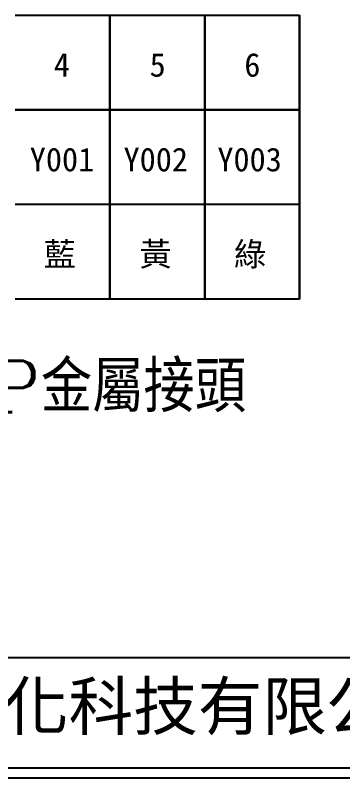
# Model space of a CAD drawing. Extents: x 275 to 562, y 265 to 469.
# Drawn here: x 347.7 to 389.2, y 264.9 to 361.6 of the extents above; entities that cross this region are included whole.
import ezdxf

# ---------------------------------------------------------------- set-up
doc = ezdxf.new("R2010")
doc.units = 0
doc.layers.add('圖框層', color=7, linetype='CONTINUOUS')
doc.layers.add('標尺寸層', color=3, linetype='CONTINUOUS')
doc.styles.add('CNS', font='romanc.shx', dxfattribs={"bigfont": 'chineset.shx'})
doc.styles.add('STSL', font='kaiu.ttf')

msp = doc.modelspace()

# ---------------------------------------------------------------- linework, layer by layer
at = {"layer": '圖框層', "color": 7}
for p, q in [((276.148, 280.195), (560.648, 280.195)), ((276.148, 266.195), (560.648, 266.195)), ((274.898, 264.945), (561.898, 264.945))]:
    msp.add_line(p, q, dxfattribs=at)
at = {"layer": '標尺寸層', "color": 7}
for p, q in [((347.666, 361.638), (359.666, 361.638)), ((359.666, 361.638), (359.666, 349.638)), ((359.666, 361.638), (371.666, 361.638)), ((359.666, 349.638), (359.666, 361.638)), ((371.666, 361.638), (371.666, 349.638)), ((371.666, 349.638), (371.666, 361.638)), ((371.666, 361.638), (383.666, 361.638)), ((383.666, 361.638), (383.666, 349.638)), ((383.666, 349.638), (383.666, 361.638)), ((383.666, 361.638), (383.666, 349.638)), ((383.666, 349.638), (383.666, 361.638)), ((383.666, 361.638), (383.666, 349.638)), ((383.666, 349.638), (383.666, 361.638)), ((359.666, 349.638), (347.666, 349.638)), ((347.666, 349.638), (359.666, 349.638)), ((371.666, 349.638), (359.666, 349.638)), ((359.666, 349.638), (359.666, 337.638)), ((359.666, 349.638), (371.666, 349.638)), ((359.666, 337.638), (359.666, 349.638)), ((383.666, 349.638), (371.666, 349.638)), ((371.666, 349.638), (371.666, 337.638)), ((371.666, 337.638), (371.666, 349.638)), ((371.666, 349.638), (383.666, 349.638)), ((383.666, 349.638), (383.666, 337.638)), ((383.666, 337.638), (383.666, 349.638)), ((383.666, 349.638), (383.666, 337.638)), ((383.666, 337.638), (383.666, 349.638)), ((383.666, 349.638), (383.666, 337.638)), ((383.666, 337.638), (383.666, 349.638)), ((359.666, 337.638), (347.666, 337.638)), ((371.666, 337.638), (359.666, 337.638)), ((359.666, 337.638), (359.666, 325.638)), ((359.666, 325.638), (359.666, 337.638)), ((383.666, 337.638), (371.666, 337.638)), ((371.666, 337.638), (371.666, 325.638)), ((371.666, 325.638), (371.666, 337.638)), ((383.666, 337.638), (383.666, 325.638)), ((383.666, 325.638), (383.666, 337.638)), ((383.666, 337.638), (383.666, 325.638)), ((383.666, 325.638), (383.666, 337.638)), ((383.666, 337.638), (383.666, 325.638)), ((383.666, 325.638), (383.666, 337.638)), ((359.666, 325.638), (347.666, 325.638)), ((371.666, 325.638), (359.666, 325.638)), ((383.666, 325.638), (371.666, 325.638))]:
    msp.add_line(p, q, dxfattribs=at)

# ---------------------------------------------------------------- texts
at = {"layer": '圖框層', "color": 7, "style": 'STSL'}
for s, height, p in [('6', 3, (376.691, 353.844)), ('4', 3, (352.549, 353.844)), ('5', 3, (364.691, 353.844)), ('Y001', 3, (349.504, 341.844)), ('Y002', 3, (361.39, 341.844)), ('Y003', 3, (373.276, 341.844)), ('藍', 3, (351.25, 329.844)), ('黃', 3, (363.392, 329.844)), ('綠', 3, (375.392, 329.844)), ('泓陞自動化科技有限公司', 6, (313.501, 271.022))]:
    msp.add_text(s, height=height, dxfattribs=at).set_placement(p)
at = {"layer": '標尺寸層', "color": 7, "insert": (315.255, 317.797), "char_height": 6.5, "attachment_point": 1, "style": 'CNS'}
msp.add_mtext_dynamic_manual_height_columns('電磁閥 6P金屬接頭', width=116.15548, gutter_width=32.5, heights=[0], dxfattribs=at)

doc.saveas('drawing.dxf')
